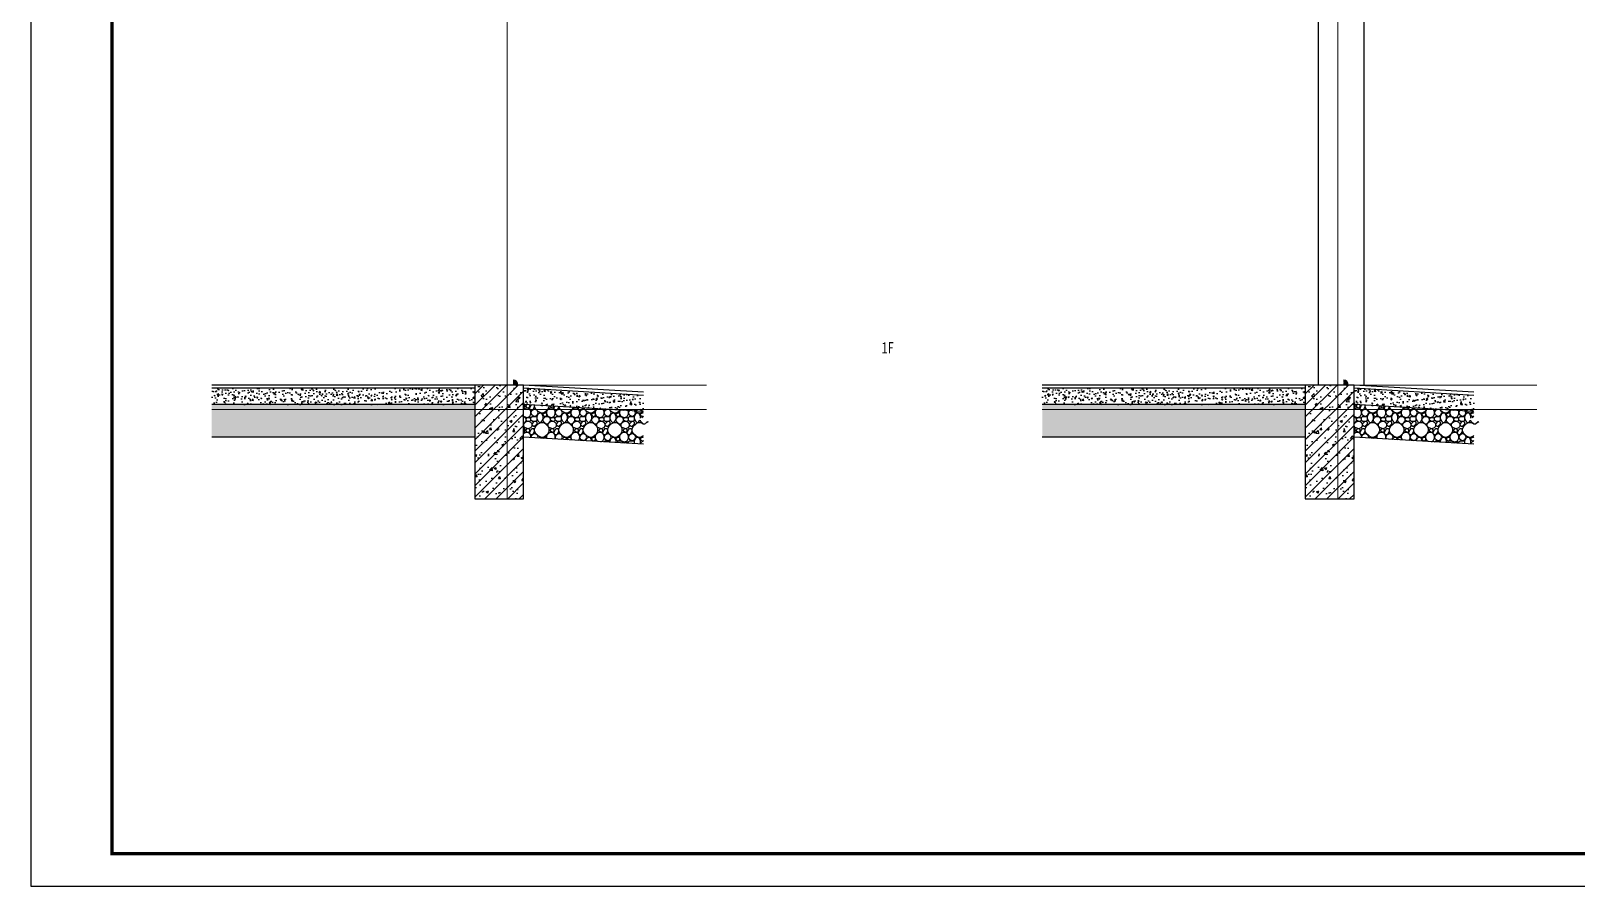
# Model space of a CAD drawing. Extents: x 169490 to 7584583, y -2399407 to 1374371.
# Drawn here: x 2731635 to 2741154, y 729534 to 734799 of the extents above; entities that cross this region are included whole.
import ezdxf

# ---------------------------------------------------------------- set-up
doc = ezdxf.new("R2010")
doc.units = 0
doc.header["$LTSCALE"] = 100
doc.linetypes.add('ACAD_ISO10W100', pattern=[18.5, 12, -3, 0.5, -3])
doc.linetypes.add('DOTE', pattern=[2.42, 2, -0.2, 0.02, -0.2])
for name, color, linetype in [('A-HATC(填充)', 8, 'CONTINUOUS'), ('A-HATH(填充)', 8, 'CONTINUOUS'), ('A-TEXT(房间)', 243, 'CONTINUOUS'), ('A-WA-M(面层)', 43, 'CONTINUOUS'), ('PUB_HATCH', 8, 'CONTINUOUS'), ('WALL', 7, 'CONTINUOUS'), ('图框', 140, 'CONTINUOUS'), ('辅助线', 251, 'CONTINUOUS')]:
    doc.layers.add(name, color=color, linetype=linetype)
doc.layers.add('DOTE', color=147, linetype='DOTE', lineweight=15)
doc.styles.add('黑体', font='simhei.ttf', dxfattribs={"width": 0.7})

msp = doc.modelspace()

# ---------------------------------------------------------------- hatches: boundary and pattern name
at = {"layer": 'A-HATC(填充)'}
h = msp.add_hatch(dxfattribs=at)
h.set_pattern_fill('AR-SAND', color=256)
h.set_pattern_definition([(37.5, (3141420.6957, 938685.4294), (-0.080001565, 2.447066187), [0, -1.9304, 0, -2.159, 0, -2.06375]), (7.5, (3141420.6957, 938685.4294), (2.247616416, 3.584125503), [0, -1.0414, 0, -1.7399, 0, -0.66675]), (327.5, (3141419.1336, 938685.4294), (3.954961851, 0.007185923), [0, -0.635, 0, -2.286, 0, -2.9845]), (317.5, (3141419.1336, 938685.4294), (3.817782262, 1.114646616), [0, -0.3175, 0, -1.4986, 0, -1.7145])])
h.paths.add_polyline_path([(2734604.8, 732623.4), (2734604.8, 732618.4), (2734634.8, 732618.4, 0.414214), (2734604.8, 732648.4)])
h = msp.add_hatch(dxfattribs=at)
h.set_pattern_fill('AR-SAND', color=256)
h.set_pattern_definition([(37.5, (3146536.4517, 938685.4294), (-0.080001565, 2.447066187), [0, -1.9304, 0, -2.159, 0, -2.06375]), (7.5, (3146536.4517, 938685.4294), (2.247616416, 3.584125503), [0, -1.0414, 0, -1.7399, 0, -0.66675]), (327.5, (3146534.8896, 938685.4294), (3.954961851, 0.007185923), [0, -0.635, 0, -2.286, 0, -2.9845]), (317.5, (3146534.8896, 938685.4294), (3.817782262, 1.114646616), [0, -0.3175, 0, -1.4986, 0, -1.7145])])
h.paths.add_polyline_path([(2739720.6, 732623.4), (2739720.6, 732618.4), (2739750.6, 732618.4, 0.414214), (2739720.6, 732648.4)])
at = {"layer": 'A-HATH(填充)'}
h = msp.add_hatch(dxfattribs=at)
h.set_pattern_fill('钢筋混凝土', color=256, scale=20, style=0)
h.set_pattern_definition([(45, (1421842.34, 115122.983), (-35.355339, 35.355339), []), (50, (1421842.34, 115122.98), (143.4520365, -12.550427), [15, -165]), (355, (1421842.34, 115122.98), (-27.750267, 150.438427), [12, -132]), (100.4514, (1421854.29, 115121.94), (115.701876, 137.887908), [12.748038, -140.228422]), (46.1842, (1421842.34, 115162.98), (213.44821, -33.103803), [22.5, -247.5]), (96.6356, (1421860.13, 115160.22), (186.93254, 194.823574), [19.122058, -210.3426]), (351.1842, (1421842.34, 115162.98), (186.93239, 194.82372), [18, -198]), (21, (1421862.34, 115152.98), (119.38141, -80.523778), [15, -165]), (326, (1421862.34, 115152.98), (48.663066, 145.030009), [12, -132]), (71.4514, (1421872.29, 115146.27), (168.044526, 64.5061), [12.748038, -140.228422]), (37.5, (1421842.34, 115122.983), (2.431971, 66.5787708), [0, -130.4, 0, -134, 0, -132.5]), (7.5, (1421842.34, 115122.98), (52.6139075, 78.8823424), [0, -76.4, 0, -127.4, 0, -50.5]), (327.5, (1421797.74, 115122.983), (106.7644872, -4.5109743), [0, -50, 0, -156, 0, -207]), (317.5, (1421777.74, 115122.98), (116.637234, 20.0209965), [0, -65, 0, -103.6, 0, -147])])
h.paths.add_polyline_path([(2734669.8, 732618.4), (2734369.8, 732618.4), (2734369.8, 731918.4), (2734669.8, 731918.4)])
h = msp.add_hatch(dxfattribs=at)
h.set_pattern_fill('钢筋混凝土', color=256, scale=20, style=0)
h.set_pattern_definition([(45, (1426958.094, 115122.983), (-35.355339, 35.355339), []), (50, (1426958.09, 115122.98), (143.4520365, -12.550427), [15, -165]), (355, (1426958.1, 115122.98), (-27.750267, 150.438427), [12, -132]), (100.4514, (1426970.05, 115121.94), (115.701876, 137.887908), [12.748038, -140.228422]), (46.1842, (1426958.1, 115162.98), (213.44821, -33.103803), [22.5, -247.5]), (96.6356, (1426975.88, 115160.22), (186.93254, 194.823574), [19.122058, -210.3426]), (351.1842, (1426958.1, 115162.98), (186.93239, 194.82372), [18, -198]), (21, (1426978.09, 115152.98), (119.38141, -80.523778), [15, -165]), (326, (1426978.1, 115152.98), (48.663066, 145.030009), [12, -132]), (71.4514, (1426988.04, 115146.27), (168.044526, 64.5061), [12.748038, -140.228422]), (37.5, (1426958.094, 115122.983), (2.431971, 66.5787708), [0, -130.4, 0, -134, 0, -132.5]), (7.5, (1426958.094, 115122.98), (52.6139075, 78.8823424), [0, -76.4, 0, -127.4, 0, -50.5]), (327.5, (1426913.494, 115122.983), (106.7644872, -4.5109743), [0, -50, 0, -156, 0, -207]), (317.5, (1426893.49, 115122.98), (116.637234, 20.0209965), [0, -65, 0, -103.6, 0, -147])])
h.paths.add_polyline_path([(2739785.6, 732618.4), (2739485.6, 732618.4), (2739485.6, 731918.4), (2739785.6, 731918.4)])
at = {"layer": 'PUB_HATCH', "linetype": 'Continuous'}
h = msp.add_hatch(dxfattribs=at)
h.set_pattern_fill('混凝土', color=256, scale=10, style=0)
h.set_pattern_definition([(50, (2253293.95, 368000.43), (71.726018, -6.2752135), [7.5, -82.5]), (355, (2253293.95, 368000.43), (-13.875133, 75.219213), [6, -66]), (100.4514, (2253299.93, 367999.91), (57.850938, 68.943954), [6.374019, -70.114211]), (46.1842, (2253293.95, 368020.43), (106.724105, -16.551901), [11.25, -123.75]), (96.6356, (2253302.84, 368019.05), (93.46627, 97.411787), [9.561029, -105.1713]), (351.1842, (2253293.95, 368020.43), (93.466195, 97.41186), [9, -99]), (21, (2253303.95, 368015.43), (59.690705, -40.261889), [7.5, -82.5]), (326, (2253303.95, 368015.43), (24.331533, 72.5150045), [6, -66]), (71.4514, (2253308.924, 368012.075), (84.022263, 32.25305), [6.374019, -70.114211]), (37.5, (2253293.95, 368000.43), (1.2159855, 33.2893854), [0, -65.2, 0, -67, 0, -66.25]), (7.5, (2253293.95, 368000.43), (26.3069537, 39.4411712), [0, -38.2, 0, -63.7, 0, -25.25]), (327.5, (2253271.65, 368000.43), (53.3822436, -2.2554872), [0, -25, 0, -78, 0, -103.5]), (317.5, (2253261.65, 368000.43), (58.318617, 10.0104982), [0, -32.5, 0, -51.8, 0, -73.5])])
h.paths.add_polyline_path([(2732748.9, 732598.4), (2732748.9, 732498.4), (2734369.8, 732498.4), (2734369.8, 732598.4)])
h = msp.add_hatch(dxfattribs=at)
h.set_pattern_fill('混凝土', color=256, scale=10, style=0)
h.set_pattern_definition([(50, (2201337.866, 368000.43), (71.726018, -6.2752135), [7.5, -82.5]), (355, (2201337.866, 368000.43), (-13.875133, 75.219213), [6, -66]), (100.4514, (2201343.84, 367999.91), (57.850938, 68.943954), [6.374019, -70.114211]), (46.1842, (2201337.87, 368020.43), (106.724105, -16.551901), [11.25, -123.75]), (96.6356, (2201346.76, 368019.05), (93.46627, 97.411787), [9.561029, -105.1713]), (351.1842, (2201337.87, 368020.43), (93.466195, 97.41186), [9, -99]), (21, (2201347.866, 368015.43), (59.690705, -40.261889), [7.5, -82.5]), (326, (2201347.866, 368015.43), (24.331533, 72.5150045), [6, -66]), (71.4514, (2201352.84, 368012.075), (84.022263, 32.25305), [6.374019, -70.114211]), (37.5, (2201337.866, 368000.43), (1.2159855, 33.2893854), [0, -65.2, 0, -67, 0, -66.25]), (7.5, (2201337.866, 368000.43), (26.3069537, 39.4411712), [0, -38.2, 0, -63.7, 0, -25.25]), (327.5, (2201315.566, 368000.43), (53.3822436, -2.2554872), [0, -25, 0, -78, 0, -103.5]), (317.5, (2201305.566, 368000.43), (58.318617, 10.0104982), [0, -32.5, 0, -51.8, 0, -73.5])])
h.paths.add_polyline_path([(2734669.8, 732498.2), (2734669.8, 732598.4), (2735408, 732555), (2735408, 732454.8)])
h = msp.add_hatch(dxfattribs=at)
h.set_pattern_fill('混凝土', color=256, scale=10, style=0)
h.set_pattern_definition([(50, (2258409.706, 368000.43), (71.726018, -6.2752135), [7.5, -82.5]), (355, (2258409.706, 368000.43), (-13.875133, 75.219213), [6, -66]), (100.4514, (2258415.68, 367999.91), (57.850938, 68.943954), [6.374019, -70.114211]), (46.1842, (2258409.706, 368020.43), (106.724105, -16.551901), [11.25, -123.75]), (96.6356, (2258418.6, 368019.05), (93.46627, 97.411787), [9.561029, -105.1713]), (351.1842, (2258409.7, 368020.43), (93.466195, 97.41186), [9, -99]), (21, (2258419.706, 368015.43), (59.690705, -40.261889), [7.5, -82.5]), (326, (2258419.706, 368015.43), (24.331533, 72.5150045), [6, -66]), (71.4514, (2258424.68, 368012.075), (84.022263, 32.25305), [6.374019, -70.114211]), (37.5, (2258409.706, 368000.43), (1.2159855, 33.2893854), [0, -65.2, 0, -67, 0, -66.25]), (7.5, (2258409.706, 368000.43), (26.3069537, 39.4411712), [0, -38.2, 0, -63.7, 0, -25.25]), (327.5, (2258387.406, 368000.43), (53.3822436, -2.2554872), [0, -25, 0, -78, 0, -103.5]), (317.5, (2258377.406, 368000.43), (58.318617, 10.0104982), [0, -32.5, 0, -51.8, 0, -73.5])])
h.paths.add_polyline_path([(2737864.7, 732598.4), (2737864.7, 732498.4), (2739485.6, 732498.4), (2739485.6, 732598.4)])
h = msp.add_hatch(dxfattribs=at)
h.set_pattern_fill('混凝土', color=256, scale=10, style=0)
h.set_pattern_definition([(50, (2206453.62, 368000.43), (71.726018, -6.2752135), [7.5, -82.5]), (355, (2206453.62, 368000.43), (-13.875133, 75.219213), [6, -66]), (100.4514, (2206459.6, 367999.91), (57.850938, 68.943954), [6.374019, -70.114211]), (46.1842, (2206453.62, 368020.43), (106.724105, -16.551901), [11.25, -123.75]), (96.6356, (2206462.52, 368019.05), (93.46627, 97.411787), [9.561029, -105.1713]), (351.1842, (2206453.62, 368020.43), (93.466195, 97.41186), [9, -99]), (21, (2206463.62, 368015.43), (59.690705, -40.261889), [7.5, -82.5]), (326, (2206463.62, 368015.43), (24.331533, 72.5150045), [6, -66]), (71.4514, (2206468.596, 368012.075), (84.022263, 32.25305), [6.374019, -70.114211]), (37.5, (2206453.622, 368000.43), (1.2159855, 33.2893854), [0, -65.2, 0, -67, 0, -66.25]), (7.5, (2206453.622, 368000.43), (26.3069537, 39.4411712), [0, -38.2, 0, -63.7, 0, -25.25]), (327.5, (2206431.322, 368000.43), (53.3822436, -2.2554872), [0, -25, 0, -78, 0, -103.5]), (317.5, (2206421.32, 368000.43), (58.318617, 10.0104982), [0, -32.5, 0, -51.8, 0, -73.5])])
h.paths.add_polyline_path([(2739785.6, 732498.2), (2739785.6, 732598.4), (2740523.7, 732555), (2740523.7, 732454.8)])
h = msp.add_hatch(dxfattribs=at)
h.set_pattern_fill('卵石砌体', color=256, scale=20, style=0)
h.set_pattern_definition([(0, (2253398.95, 368000.43), (0, 150), [7.5, -22.5, 7.5, -112.5]), (0, (2253436.45, 368015.43), (0, 150), [7.5, -142.5]), (0, (2253361.45, 368030.43), (0, 150), [15, -135]), (0, (2253323.95, 368037.93), (0, 150), [22.5, -127.5]), (0, (2253398.95, 368045.43), (0, 150), [15, -15, 22.5, -97.5]), (0, (2253391.45, 368067.93), (0, 150), [22.5, -127.5]), (0, (2253353.95, 368075.43), (0, 150), [22.5, -52.5, 22.5, -52.5]), (0, (2253323.95, 368097.93), (0, 150), [22.5, -7.5, 7.5, -112.5]), (0, (2253421.45, 368112.93), (0, 150), [7.5, -142.5]), (0, (2253391.45, 368127.93), (0, 150), [15, -135]), (90, (2253293.95, 368135.43), (-150, 9e-15), [15, -135]), (90, (2253308.95, 368030.43), (-150, 9e-15), [7.5, -15, 22.5, -105]), (90, (2253346.45, 368045.43), (-150, 9e-15), [30, -7.5, 7.5, -105]), (90, (2253368.95, 368082.93), (-150, 9e-15), [22.5, -127.5]), (90, (2253376.45, 368015.43), (-150, 9e-15), [15, -135]), (90, (2253383.95, 368135.43), (-150, 9e-15), [15, -135]), (90, (2253391.45, 368045.43), (-150, 9e-15), [15, -75, 7.5, -52.5]), (90, (2253413.95, 368120.43), (-150, 9e-15), [7.5, -7.5, 7.5, -127.5]), (90, (2253421.45, 368052.93), (-150, 9e-15), [15, -22.5, 15, -97.5]), (90, (2253428.95, 368015.43), (-150, 9e-15), [15, -135]), (45, (2253301.45, 368015.43), (9e-15, 150), [21.21315, -42.426404, 31.8198, -116.672678]), (45, (2253293.95, 368015.43), (9e-15, 150), [21.213203, -190.91883]), (45, (2253376.45, 368030.43), (9e-15, 150), [21.213203, -190.91883]), (45, (2253361.45, 368105.43), (9e-15, 150), [21.213203, -190.91883]), (45, (2253428.95, 368030.43), (9e-15, 150), [21.213203, -190.91883]), (45, (2253301.45, 368045.43), (9e-15, 150), [10.6066, -201.52542]), (45, (2253316.45, 368090.43), (9e-15, 150), [10.6066, -201.52542]), (45, (2253331.45, 368037.93), (9e-15, 150), [10.6066, -201.52542]), (45, (2253346.45, 368090.43), (9e-15, 150), [10.6066, -201.52542]), (45, (2253391.45, 368060.43), (9e-15, 150), [10.6066, -201.52542]), (45, (2253391.45, 368142.93), (9e-15, 150), [10.6066, -201.52542]), (45, (2253406.45, 368127.93), (9e-15, 150), [10.6066, -201.52542]), (45, (2253413.95, 368045.43), (9e-15, 150), [10.6066, -201.52542]), (45, (2253421.45, 368007.93), (9e-15, 150), [10.6066, -201.52542]), (45, (2253421.45, 368067.93), (9e-15, 150), [10.6066, -201.52542]), (45, (2253421.45, 368142.93), (9e-15, 150), [10.6066, -201.52542]), (45, (2253428.95, 368112.93), (9e-15, 150), [10.6066, -201.52542]), (135, (2253398.95, 368127.93), (-150, 9e-15), [10.6066, -201.52542]), (135, (2253413.95, 368142.93), (-150, 9e-15), [10.6066, -201.52542]), (135, (2253421.45, 368112.93), (-150, 9e-15), [10.6066, -201.52542]), (135, (2253443.95, 368142.93), (-150, 9e-15), [10.6066, -201.52542]), (135, (2253368.95, 368090.43), (-150, 9e-15), [10.6066, -201.52542]), (135, (2253353.95, 368075.43), (-150, 9e-15), [10.6066, -201.52542]), (135, (2253308.95, 368037.93), (-150, 9e-15), [10.6066, -201.52542]), (135, (2253323.95, 368037.93), (-150, 9e-15), [10.6066, -201.52542]), (135, (2253338.95, 368090.43), (-150, 9e-15), [10.6066, -201.52542]), (135, (2253308.95, 368067.93), (-150, 9e-15), [10.6066, -201.52542]), (135, (2253398.95, 368045.43), (-150, 9e-15), [10.6066, -201.52542]), (135, (2253421.45, 368060.43), (-150, 9e-15), [10.6066, -201.52542]), (135, (2253428.95, 368030.43), (-150, 9e-15), [10.6066, -201.52542]), (135, (2253428.95, 368045.43), (-150, 9e-15), [10.6066, -201.52542]), (135, (2253436.45, 368015.43), (-150, 9e-15), [10.6066, -201.52542]), (135, (2253316.45, 368105.43), (-150, 9e-15), [21.213203, -190.91883]), (135, (2253391.45, 368060.43), (-150, 9e-15), [21.213203, -190.91883]), (135, (2253383.95, 368007.93), (-150, 9e-15), [53.03301, -159.099024]), (26.565051, (2253293.95, 368075.43), (149.999999, 1e-06), [16.77, -318.64018]), (26.565051, (2253316.45, 368030.43), (149.999999, 1e-06), [16.77, -318.64018]), (26.565051, (2253346.45, 368097.93), (149.999999, 1e-06), [16.77, -318.64018]), (26.565051, (2253406.45, 368000.43), (149.999999, 1e-06), [16.77, -318.64018]), (26.565051, (2253383.95, 368037.93), (149.999999, 1e-06), [16.77, -318.64018]), (26.565051, (2253398.95, 368067.93), (149.999999, 1e-06), [16.77, -318.64018]), (26.565051, (2253376.45, 368120.43), (149.999999, 1e-06), [16.77, -318.64018]), (26.565051, (2253428.95, 368112.93), (149.999999, 1e-06), [16.77, -318.64018]), (63.434949, (2253308.95, 368075.43), (1e-07, 150), [16.77, -318.64018]), (63.434949, (2253308.95, 368082.93), (1e-07, 150), [16.77, -318.64018]), (63.434949, (2253368.95, 368105.43), (1e-07, 150), [33.54, -301.87018]), (63.434949, (2253421.45, 368097.93), (1e-07, 150), [16.77, -318.64018]), (63.434949, (2253413.95, 368075.43), (1e-07, 150), [16.77, -318.64018]), (63.434949, (2253338.95, 368045.43), (1e-07, 150), [16.77, -318.64018]), (63.434949, (2253413.95, 368127.93), (1e-07, 150), [16.77, -318.64018]), (63.434949, (2253436.45, 368120.43), (1e-07, 150), [16.77, -318.64018]), (116.565051, (2253301.45, 368120.43), (-1e-06, 149.999999), [16.77, -318.64018]), (116.565051, (2253383.95, 368000.43), (-1e-06, 149.999999), [16.77, -318.64018]), (116.565051, (2253316.45, 368097.93), (-1e-06, 149.999999), [16.77, -318.64018]), (116.565051, (2253428.95, 368082.93), (-1e-06, 149.999999), [16.77, -318.64018]), (116.565051, (2253376.45, 368075.43), (-1e-06, 149.999999), [16.77, -318.64018]), (116.565051, (2253421.45, 368105.43), (-1e-06, 149.999999), [16.77, -318.64018]), (116.565051, (2253346.45, 368075.43), (-1e-06, 149.999999), [16.77, -318.64018]), (116.565051, (2253316.45, 368045.43), (-1e-06, 149.999999), [16.77, -318.64018]), (153.434949, (2253308.95, 368112.93), (-150, 1e-07), [16.77, -318.64018]), (153.434949, (2253361.45, 368030.43), (-150, 1e-07), [16.77, -318.64018]), (153.434949, (2253331.45, 368097.93), (-150, 1e-07), [16.77, -318.64018]), (153.434949, (2253421.45, 368037.93), (-150, 1e-07), [16.77, -318.64018]), (153.434949, (2253398.95, 368000.43), (-150, 1e-07), [16.77, -318.64018]), (153.434949, (2253413.95, 368120.43), (-150, 1e-07), [16.77, -318.64018]), (153.434949, (2253391.45, 368067.93), (-150, 1e-07), [16.77, -318.64018]), (153.434949, (2253308.95, 368112.93), (-150, 1e-07), [16.77, -318.64018]), (153.434949, (2253443.95, 368075.43), (-150, 1e-07), [16.77, -318.64018]), (243.434949, (2253301.45, 368015.43), (-1e-07, -150), [16.77, -318.64018])])
h.paths.add_polyline_path([(2732748.9, 732498.4), (2732748.9, 732298.4), (2734369.8, 732298.4), (2734369.8, 732498.4)])
h = msp.add_hatch(dxfattribs=at)
h.set_pattern_fill('卵石砌体', color=256, scale=20, style=0)
h.set_pattern_definition([(0, (2201442.87, 368000.43), (0, 150), [7.5, -22.5, 7.5, -112.5]), (0, (2201480.37, 368015.43), (0, 150), [7.5, -142.5]), (0, (2201405.37, 368030.43), (0, 150), [15, -135]), (0, (2201367.87, 368037.93), (0, 150), [22.5, -127.5]), (0, (2201442.87, 368045.43), (0, 150), [15, -15, 22.5, -97.5]), (0, (2201435.37, 368067.93), (0, 150), [22.5, -127.5]), (0, (2201397.87, 368075.43), (0, 150), [22.5, -52.5, 22.5, -52.5]), (0, (2201367.87, 368097.93), (0, 150), [22.5, -7.5, 7.5, -112.5]), (0, (2201465.37, 368112.93), (0, 150), [7.5, -142.5]), (0, (2201435.37, 368127.93), (0, 150), [15, -135]), (90, (2201337.87, 368135.43), (-150, 9e-15), [15, -135]), (90, (2201352.87, 368030.43), (-150, 9e-15), [7.5, -15, 22.5, -105]), (90, (2201390.37, 368045.43), (-150, 9e-15), [30, -7.5, 7.5, -105]), (90, (2201412.87, 368082.93), (-150, 9e-15), [22.5, -127.5]), (90, (2201420.37, 368015.43), (-150, 9e-15), [15, -135]), (90, (2201427.87, 368135.43), (-150, 9e-15), [15, -135]), (90, (2201435.37, 368045.43), (-150, 9e-15), [15, -75, 7.5, -52.5]), (90, (2201457.87, 368120.43), (-150, 9e-15), [7.5, -7.5, 7.5, -127.5]), (90, (2201465.37, 368052.93), (-150, 9e-15), [15, -22.5, 15, -97.5]), (90, (2201472.87, 368015.43), (-150, 9e-15), [15, -135]), (45, (2201345.37, 368015.43), (9e-15, 150), [21.21315, -42.426404, 31.8198, -116.672678]), (45, (2201337.87, 368015.43), (9e-15, 150), [21.213203, -190.91883]), (45, (2201420.37, 368030.43), (9e-15, 150), [21.213203, -190.91883]), (45, (2201405.37, 368105.43), (9e-15, 150), [21.213203, -190.91883]), (45, (2201472.87, 368030.43), (9e-15, 150), [21.213203, -190.91883]), (45, (2201345.37, 368045.43), (9e-15, 150), [10.6066, -201.52542]), (45, (2201360.37, 368090.43), (9e-15, 150), [10.6066, -201.52542]), (45, (2201375.37, 368037.93), (9e-15, 150), [10.6066, -201.52542]), (45, (2201390.37, 368090.43), (9e-15, 150), [10.6066, -201.52542]), (45, (2201435.37, 368060.43), (9e-15, 150), [10.6066, -201.52542]), (45, (2201435.37, 368142.93), (9e-15, 150), [10.6066, -201.52542]), (45, (2201450.37, 368127.93), (9e-15, 150), [10.6066, -201.52542]), (45, (2201457.87, 368045.43), (9e-15, 150), [10.6066, -201.52542]), (45, (2201465.37, 368007.93), (9e-15, 150), [10.6066, -201.52542]), (45, (2201465.37, 368067.93), (9e-15, 150), [10.6066, -201.52542]), (45, (2201465.37, 368142.93), (9e-15, 150), [10.6066, -201.52542]), (45, (2201472.87, 368112.93), (9e-15, 150), [10.6066, -201.52542]), (135, (2201442.87, 368127.93), (-150, 9e-15), [10.6066, -201.52542]), (135, (2201457.87, 368142.93), (-150, 9e-15), [10.6066, -201.52542]), (135, (2201465.37, 368112.93), (-150, 9e-15), [10.6066, -201.52542]), (135, (2201487.87, 368142.93), (-150, 9e-15), [10.6066, -201.52542]), (135, (2201412.87, 368090.43), (-150, 9e-15), [10.6066, -201.52542]), (135, (2201397.87, 368075.43), (-150, 9e-15), [10.6066, -201.52542]), (135, (2201352.87, 368037.93), (-150, 9e-15), [10.6066, -201.52542]), (135, (2201367.87, 368037.93), (-150, 9e-15), [10.6066, -201.52542]), (135, (2201382.87, 368090.43), (-150, 9e-15), [10.6066, -201.52542]), (135, (2201352.87, 368067.93), (-150, 9e-15), [10.6066, -201.52542]), (135, (2201442.87, 368045.43), (-150, 9e-15), [10.6066, -201.52542]), (135, (2201465.37, 368060.43), (-150, 9e-15), [10.6066, -201.52542]), (135, (2201472.87, 368030.43), (-150, 9e-15), [10.6066, -201.52542]), (135, (2201472.87, 368045.43), (-150, 9e-15), [10.6066, -201.52542]), (135, (2201480.37, 368015.43), (-150, 9e-15), [10.6066, -201.52542]), (135, (2201360.37, 368105.43), (-150, 9e-15), [21.213203, -190.91883]), (135, (2201435.37, 368060.43), (-150, 9e-15), [21.213203, -190.91883]), (135, (2201427.87, 368007.93), (-150, 9e-15), [53.03301, -159.099024]), (26.565051, (2201337.866, 368075.43), (149.9999994, 1e-06), [16.77, -318.64018]), (26.565051, (2201360.366, 368030.43), (149.9999994, 1e-06), [16.77, -318.64018]), (26.565051, (2201390.366, 368097.93), (149.9999994, 1e-06), [16.77, -318.64018]), (26.565051, (2201450.366, 368000.43), (149.9999994, 1e-06), [16.77, -318.64018]), (26.565051, (2201427.866, 368037.93), (149.9999994, 1e-06), [16.77, -318.64018]), (26.565051, (2201442.866, 368067.93), (149.9999994, 1e-06), [16.77, -318.64018]), (26.565051, (2201420.366, 368120.43), (149.9999994, 1e-06), [16.77, -318.64018]), (26.565051, (2201472.866, 368112.93), (149.9999994, 1e-06), [16.77, -318.64018]), (63.434949, (2201352.866, 368075.43), (1e-07, 150), [16.77, -318.64018]), (63.434949, (2201352.866, 368082.93), (1e-07, 150), [16.77, -318.64018]), (63.434949, (2201412.866, 368105.43), (1e-07, 150), [33.54, -301.87018]), (63.434949, (2201465.366, 368097.93), (1e-07, 150), [16.77, -318.64018]), (63.434949, (2201457.866, 368075.43), (1e-07, 150), [16.77, -318.64018]), (63.434949, (2201382.866, 368045.43), (1e-07, 150), [16.77, -318.64018]), (63.434949, (2201457.866, 368127.93), (1e-07, 150), [16.77, -318.64018]), (63.434949, (2201480.366, 368120.43), (1e-07, 150), [16.77, -318.64018]), (116.565051, (2201345.366, 368120.43), (-1e-06, 149.9999994), [16.77, -318.64018]), (116.565051, (2201427.866, 368000.43), (-1e-06, 149.9999994), [16.77, -318.64018]), (116.565051, (2201360.366, 368097.93), (-1e-06, 149.9999994), [16.77, -318.64018]), (116.565051, (2201472.866, 368082.93), (-1e-06, 149.9999994), [16.77, -318.64018]), (116.565051, (2201420.366, 368075.43), (-1e-06, 149.9999994), [16.77, -318.64018]), (116.565051, (2201465.366, 368105.43), (-1e-06, 149.9999994), [16.77, -318.64018]), (116.565051, (2201390.366, 368075.43), (-1e-06, 149.9999994), [16.77, -318.64018]), (116.565051, (2201360.366, 368045.43), (-1e-06, 149.9999994), [16.77, -318.64018]), (153.434949, (2201352.866, 368112.93), (-150, 1e-07), [16.77, -318.64018]), (153.434949, (2201405.366, 368030.43), (-150, 1e-07), [16.77, -318.64018]), (153.434949, (2201375.366, 368097.93), (-150, 1e-07), [16.77, -318.64018]), (153.434949, (2201465.366, 368037.93), (-150, 1e-07), [16.77, -318.64018]), (153.434949, (2201442.866, 368000.43), (-150, 1e-07), [16.77, -318.64018]), (153.434949, (2201457.866, 368120.43), (-150, 1e-07), [16.77, -318.64018]), (153.434949, (2201435.366, 368067.93), (-150, 1e-07), [16.77, -318.64018]), (153.434949, (2201352.866, 368112.93), (-150, 1e-07), [16.77, -318.64018]), (153.434949, (2201487.866, 368075.43), (-150, 1e-07), [16.77, -318.64018]), (243.434949, (2201345.366, 368015.43), (-1e-07, -150), [16.77, -318.64018])])
h.paths.add_polyline_path([(2734669.8, 732297.9), (2734669.8, 732498.2), (2735408, 732454.8), (2735408, 732421.4), (2735366, 732406.1), (2735450, 732391.3), (2735408, 732376.4), (2735408, 732254.5)])
h = msp.add_hatch(dxfattribs=at)
h.set_pattern_fill('卵石砌体', color=256, scale=20, style=0)
h.set_pattern_definition([(0, (2258514.7, 368000.43), (0, 150), [7.5, -22.5, 7.5, -112.5]), (0, (2258552.2, 368015.43), (0, 150), [7.5, -142.5]), (0, (2258477.2, 368030.43), (0, 150), [15, -135]), (0, (2258439.7, 368037.93), (0, 150), [22.5, -127.5]), (0, (2258514.7, 368045.43), (0, 150), [15, -15, 22.5, -97.5]), (0, (2258507.2, 368067.93), (0, 150), [22.5, -127.5]), (0, (2258469.7, 368075.43), (0, 150), [22.5, -52.5, 22.5, -52.5]), (0, (2258439.7, 368097.93), (0, 150), [22.5, -7.5, 7.5, -112.5]), (0, (2258537.2, 368112.93), (0, 150), [7.5, -142.5]), (0, (2258507.2, 368127.93), (0, 150), [15, -135]), (90, (2258409.7, 368135.43), (-150, 9e-15), [15, -135]), (90, (2258424.7, 368030.43), (-150, 9e-15), [7.5, -15, 22.5, -105]), (90, (2258462.2, 368045.43), (-150, 9e-15), [30, -7.5, 7.5, -105]), (90, (2258484.7, 368082.93), (-150, 9e-15), [22.5, -127.5]), (90, (2258492.2, 368015.43), (-150, 9e-15), [15, -135]), (90, (2258499.7, 368135.43), (-150, 9e-15), [15, -135]), (90, (2258507.2, 368045.43), (-150, 9e-15), [15, -75, 7.5, -52.5]), (90, (2258529.7, 368120.43), (-150, 9e-15), [7.5, -7.5, 7.5, -127.5]), (90, (2258537.2, 368052.93), (-150, 9e-15), [15, -22.5, 15, -97.5]), (90, (2258544.7, 368015.43), (-150, 9e-15), [15, -135]), (45, (2258417.21, 368015.43), (9e-15, 150), [21.21315, -42.426404, 31.8198, -116.672678]), (45, (2258409.71, 368015.43), (9e-15, 150), [21.213203, -190.91883]), (45, (2258492.21, 368030.43), (9e-15, 150), [21.213203, -190.91883]), (45, (2258477.21, 368105.43), (9e-15, 150), [21.213203, -190.91883]), (45, (2258544.71, 368030.43), (9e-15, 150), [21.213203, -190.91883]), (45, (2258417.21, 368045.43), (9e-15, 150), [10.6066, -201.52542]), (45, (2258432.21, 368090.43), (9e-15, 150), [10.6066, -201.52542]), (45, (2258447.21, 368037.93), (9e-15, 150), [10.6066, -201.52542]), (45, (2258462.21, 368090.43), (9e-15, 150), [10.6066, -201.52542]), (45, (2258507.21, 368060.43), (9e-15, 150), [10.6066, -201.52542]), (45, (2258507.21, 368142.93), (9e-15, 150), [10.6066, -201.52542]), (45, (2258522.21, 368127.93), (9e-15, 150), [10.6066, -201.52542]), (45, (2258529.71, 368045.43), (9e-15, 150), [10.6066, -201.52542]), (45, (2258537.21, 368007.93), (9e-15, 150), [10.6066, -201.52542]), (45, (2258537.21, 368067.93), (9e-15, 150), [10.6066, -201.52542]), (45, (2258537.21, 368142.93), (9e-15, 150), [10.6066, -201.52542]), (45, (2258544.71, 368112.93), (9e-15, 150), [10.6066, -201.52542]), (135, (2258514.71, 368127.93), (-150, 9e-15), [10.6066, -201.52542]), (135, (2258529.71, 368142.93), (-150, 9e-15), [10.6066, -201.52542]), (135, (2258537.21, 368112.93), (-150, 9e-15), [10.6066, -201.52542]), (135, (2258559.71, 368142.93), (-150, 9e-15), [10.6066, -201.52542]), (135, (2258484.71, 368090.43), (-150, 9e-15), [10.6066, -201.52542]), (135, (2258469.71, 368075.43), (-150, 9e-15), [10.6066, -201.52542]), (135, (2258424.71, 368037.93), (-150, 9e-15), [10.6066, -201.52542]), (135, (2258439.71, 368037.93), (-150, 9e-15), [10.6066, -201.52542]), (135, (2258454.71, 368090.43), (-150, 9e-15), [10.6066, -201.52542]), (135, (2258424.71, 368067.93), (-150, 9e-15), [10.6066, -201.52542]), (135, (2258514.71, 368045.43), (-150, 9e-15), [10.6066, -201.52542]), (135, (2258537.21, 368060.43), (-150, 9e-15), [10.6066, -201.52542]), (135, (2258544.71, 368030.43), (-150, 9e-15), [10.6066, -201.52542]), (135, (2258544.71, 368045.43), (-150, 9e-15), [10.6066, -201.52542]), (135, (2258552.21, 368015.43), (-150, 9e-15), [10.6066, -201.52542]), (135, (2258432.21, 368105.43), (-150, 9e-15), [21.213203, -190.91883]), (135, (2258507.21, 368060.43), (-150, 9e-15), [21.213203, -190.91883]), (135, (2258499.71, 368007.93), (-150, 9e-15), [53.03301, -159.099024]), (26.565051, (2258409.706, 368075.43), (149.999999, 1e-06), [16.77, -318.64018]), (26.565051, (2258432.206, 368030.43), (149.999999, 1e-06), [16.77, -318.64018]), (26.565051, (2258462.206, 368097.93), (149.999999, 1e-06), [16.77, -318.64018]), (26.565051, (2258522.206, 368000.43), (149.999999, 1e-06), [16.77, -318.64018]), (26.565051, (2258499.706, 368037.93), (149.999999, 1e-06), [16.77, -318.64018]), (26.565051, (2258514.706, 368067.93), (149.999999, 1e-06), [16.77, -318.64018]), (26.565051, (2258492.206, 368120.43), (149.999999, 1e-06), [16.77, -318.64018]), (26.565051, (2258544.706, 368112.93), (149.999999, 1e-06), [16.77, -318.64018]), (63.434949, (2258424.706, 368075.43), (1e-07, 150), [16.77, -318.64018]), (63.434949, (2258424.706, 368082.93), (1e-07, 150), [16.77, -318.64018]), (63.434949, (2258484.706, 368105.43), (1e-07, 150), [33.54, -301.87018]), (63.434949, (2258537.206, 368097.93), (1e-07, 150), [16.77, -318.64018]), (63.434949, (2258529.706, 368075.43), (1e-07, 150), [16.77, -318.64018]), (63.434949, (2258454.706, 368045.43), (1e-07, 150), [16.77, -318.64018]), (63.434949, (2258529.706, 368127.93), (1e-07, 150), [16.77, -318.64018]), (63.434949, (2258552.206, 368120.43), (1e-07, 150), [16.77, -318.64018]), (116.565051, (2258417.206, 368120.43), (-1e-06, 149.999999), [16.77, -318.64018]), (116.565051, (2258499.706, 368000.43), (-1e-06, 149.999999), [16.77, -318.64018]), (116.565051, (2258432.206, 368097.93), (-1e-06, 149.999999), [16.77, -318.64018]), (116.565051, (2258544.706, 368082.93), (-1e-06, 149.999999), [16.77, -318.64018]), (116.565051, (2258492.206, 368075.43), (-1e-06, 149.999999), [16.77, -318.64018]), (116.565051, (2258537.206, 368105.43), (-1e-06, 149.999999), [16.77, -318.64018]), (116.565051, (2258462.206, 368075.43), (-1e-06, 149.999999), [16.77, -318.64018]), (116.565051, (2258432.206, 368045.43), (-1e-06, 149.999999), [16.77, -318.64018]), (153.434949, (2258424.706, 368112.93), (-150, 1e-07), [16.77, -318.64018]), (153.434949, (2258477.206, 368030.43), (-150, 1e-07), [16.77, -318.64018]), (153.434949, (2258447.206, 368097.93), (-150, 1e-07), [16.77, -318.64018]), (153.434949, (2258537.206, 368037.93), (-150, 1e-07), [16.77, -318.64018]), (153.434949, (2258514.706, 368000.43), (-150, 1e-07), [16.77, -318.64018]), (153.434949, (2258529.706, 368120.43), (-150, 1e-07), [16.77, -318.64018]), (153.434949, (2258507.206, 368067.93), (-150, 1e-07), [16.77, -318.64018]), (153.434949, (2258424.706, 368112.93), (-150, 1e-07), [16.77, -318.64018]), (153.434949, (2258559.706, 368075.43), (-150, 1e-07), [16.77, -318.64018]), (243.434949, (2258417.206, 368015.43), (-1e-07, -150), [16.77, -318.64018])])
h.paths.add_polyline_path([(2737864.7, 732498.4), (2737864.7, 732298.4), (2739485.6, 732298.4), (2739485.6, 732498.4)])
h = msp.add_hatch(dxfattribs=at)
h.set_pattern_fill('卵石砌体', color=256, scale=20, style=0)
h.set_pattern_definition([(0, (2206558.62, 368000.43), (0, 150), [7.5, -22.5, 7.5, -112.5]), (0, (2206596.12, 368015.43), (0, 150), [7.5, -142.5]), (0, (2206521.12, 368030.43), (0, 150), [15, -135]), (0, (2206483.62, 368037.93), (0, 150), [22.5, -127.5]), (0, (2206558.62, 368045.43), (0, 150), [15, -15, 22.5, -97.5]), (0, (2206551.12, 368067.93), (0, 150), [22.5, -127.5]), (0, (2206513.62, 368075.43), (0, 150), [22.5, -52.5, 22.5, -52.5]), (0, (2206483.62, 368097.93), (0, 150), [22.5, -7.5, 7.5, -112.5]), (0, (2206581.12, 368112.93), (0, 150), [7.5, -142.5]), (0, (2206551.12, 368127.93), (0, 150), [15, -135]), (90, (2206453.62, 368135.43), (-150, 9e-15), [15, -135]), (90, (2206468.62, 368030.43), (-150, 9e-15), [7.5, -15, 22.5, -105]), (90, (2206506.12, 368045.43), (-150, 9e-15), [30, -7.5, 7.5, -105]), (90, (2206528.62, 368082.93), (-150, 9e-15), [22.5, -127.5]), (90, (2206536.12, 368015.43), (-150, 9e-15), [15, -135]), (90, (2206543.62, 368135.43), (-150, 9e-15), [15, -135]), (90, (2206551.12, 368045.43), (-150, 9e-15), [15, -75, 7.5, -52.5]), (90, (2206573.62, 368120.43), (-150, 9e-15), [7.5, -7.5, 7.5, -127.5]), (90, (2206581.12, 368052.93), (-150, 9e-15), [15, -22.5, 15, -97.5]), (90, (2206588.62, 368015.43), (-150, 9e-15), [15, -135]), (45, (2206461.12, 368015.43), (9e-15, 150), [21.21315, -42.426404, 31.8198, -116.672678]), (45, (2206453.62, 368015.43), (9e-15, 150), [21.213203, -190.91883]), (45, (2206536.12, 368030.43), (9e-15, 150), [21.213203, -190.91883]), (45, (2206521.12, 368105.43), (9e-15, 150), [21.213203, -190.91883]), (45, (2206588.62, 368030.43), (9e-15, 150), [21.213203, -190.91883]), (45, (2206461.12, 368045.43), (9e-15, 150), [10.6066, -201.52542]), (45, (2206476.12, 368090.43), (9e-15, 150), [10.6066, -201.52542]), (45, (2206491.12, 368037.93), (9e-15, 150), [10.6066, -201.52542]), (45, (2206506.12, 368090.43), (9e-15, 150), [10.6066, -201.52542]), (45, (2206551.12, 368060.43), (9e-15, 150), [10.6066, -201.52542]), (45, (2206551.12, 368142.93), (9e-15, 150), [10.6066, -201.52542]), (45, (2206566.12, 368127.93), (9e-15, 150), [10.6066, -201.52542]), (45, (2206573.62, 368045.43), (9e-15, 150), [10.6066, -201.52542]), (45, (2206581.12, 368007.93), (9e-15, 150), [10.6066, -201.52542]), (45, (2206581.12, 368067.93), (9e-15, 150), [10.6066, -201.52542]), (45, (2206581.12, 368142.93), (9e-15, 150), [10.6066, -201.52542]), (45, (2206588.62, 368112.93), (9e-15, 150), [10.6066, -201.52542]), (135, (2206558.62, 368127.93), (-150, 9e-15), [10.6066, -201.52542]), (135, (2206573.62, 368142.93), (-150, 9e-15), [10.6066, -201.52542]), (135, (2206581.12, 368112.93), (-150, 9e-15), [10.6066, -201.52542]), (135, (2206603.62, 368142.93), (-150, 9e-15), [10.6066, -201.52542]), (135, (2206528.62, 368090.43), (-150, 9e-15), [10.6066, -201.52542]), (135, (2206513.62, 368075.43), (-150, 9e-15), [10.6066, -201.52542]), (135, (2206468.62, 368037.93), (-150, 9e-15), [10.6066, -201.52542]), (135, (2206483.62, 368037.93), (-150, 9e-15), [10.6066, -201.52542]), (135, (2206498.62, 368090.43), (-150, 9e-15), [10.6066, -201.52542]), (135, (2206468.62, 368067.93), (-150, 9e-15), [10.6066, -201.52542]), (135, (2206558.62, 368045.43), (-150, 9e-15), [10.6066, -201.52542]), (135, (2206581.12, 368060.43), (-150, 9e-15), [10.6066, -201.52542]), (135, (2206588.62, 368030.43), (-150, 9e-15), [10.6066, -201.52542]), (135, (2206588.62, 368045.43), (-150, 9e-15), [10.6066, -201.52542]), (135, (2206596.12, 368015.43), (-150, 9e-15), [10.6066, -201.52542]), (135, (2206476.12, 368105.43), (-150, 9e-15), [21.213203, -190.91883]), (135, (2206551.12, 368060.43), (-150, 9e-15), [21.213203, -190.91883]), (135, (2206543.62, 368007.93), (-150, 9e-15), [53.03301, -159.099024]), (26.565051, (2206453.62, 368075.43), (149.9999994, 1e-06), [16.77, -318.64018]), (26.565051, (2206476.12, 368030.43), (149.9999994, 1e-06), [16.77, -318.64018]), (26.565051, (2206506.12, 368097.93), (149.9999994, 1e-06), [16.77, -318.64018]), (26.565051, (2206566.12, 368000.43), (149.9999994, 1e-06), [16.77, -318.64018]), (26.565051, (2206543.62, 368037.93), (149.9999994, 1e-06), [16.77, -318.64018]), (26.565051, (2206558.62, 368067.93), (149.9999994, 1e-06), [16.77, -318.64018]), (26.565051, (2206536.12, 368120.43), (149.9999994, 1e-06), [16.77, -318.64018]), (26.565051, (2206588.62, 368112.93), (149.9999994, 1e-06), [16.77, -318.64018]), (63.434949, (2206468.62, 368075.43), (1e-07, 150), [16.77, -318.64018]), (63.434949, (2206468.62, 368082.93), (1e-07, 150), [16.77, -318.64018]), (63.434949, (2206528.62, 368105.43), (1e-07, 150), [33.54, -301.87018]), (63.434949, (2206581.12, 368097.93), (1e-07, 150), [16.77, -318.64018]), (63.434949, (2206573.62, 368075.43), (1e-07, 150), [16.77, -318.64018]), (63.434949, (2206498.62, 368045.43), (1e-07, 150), [16.77, -318.64018]), (63.434949, (2206573.62, 368127.93), (1e-07, 150), [16.77, -318.64018]), (63.434949, (2206596.12, 368120.43), (1e-07, 150), [16.77, -318.64018]), (116.565051, (2206461.12, 368120.43), (-1e-06, 149.9999994), [16.77, -318.64018]), (116.565051, (2206543.62, 368000.43), (-1e-06, 149.9999994), [16.77, -318.64018]), (116.565051, (2206476.12, 368097.93), (-1e-06, 149.9999994), [16.77, -318.64018]), (116.565051, (2206588.62, 368082.93), (-1e-06, 149.9999994), [16.77, -318.64018]), (116.565051, (2206536.12, 368075.43), (-1e-06, 149.9999994), [16.77, -318.64018]), (116.565051, (2206581.12, 368105.43), (-1e-06, 149.9999994), [16.77, -318.64018]), (116.565051, (2206506.12, 368075.43), (-1e-06, 149.9999994), [16.77, -318.64018]), (116.565051, (2206476.12, 368045.43), (-1e-06, 149.9999994), [16.77, -318.64018]), (153.434949, (2206468.62, 368112.93), (-150, 1e-07), [16.77, -318.64018]), (153.434949, (2206521.12, 368030.43), (-150, 1e-07), [16.77, -318.64018]), (153.434949, (2206491.12, 368097.93), (-150, 1e-07), [16.77, -318.64018]), (153.434949, (2206581.12, 368037.93), (-150, 1e-07), [16.77, -318.64018]), (153.434949, (2206558.62, 368000.43), (-150, 1e-07), [16.77, -318.64018]), (153.434949, (2206573.62, 368120.43), (-150, 1e-07), [16.77, -318.64018]), (153.434949, (2206551.12, 368067.93), (-150, 1e-07), [16.77, -318.64018]), (153.434949, (2206468.62, 368112.93), (-150, 1e-07), [16.77, -318.64018]), (153.434949, (2206603.62, 368075.43), (-150, 1e-07), [16.77, -318.64018]), (243.434949, (2206461.12, 368015.43), (-1e-07, -150), [16.77, -318.64018])])
h.paths.add_polyline_path([(2739785.6, 732297.9), (2739785.6, 732498.2), (2740523.7, 732454.8), (2740523.7, 732421.4), (2740481.7, 732406.1), (2740565.7, 732391.3), (2740523.7, 732376.4), (2740523.7, 732254.5)])

# ---------------------------------------------------------------- linework, layer by layer
at = {"layer": 'A-WA-M(面层)'}
for points in [[(2734369.8, 732618.4), (2732748.9, 732618.4)], [(2734369.8, 732598.4), (2732748.9, 732598.4)], [(2735408, 732575), (2734669.8, 732618.4)], [(2735408, 732555), (2734669.8, 732598.4)], [(2739485.6, 732618.4), (2737864.7, 732618.4)], [(2739485.6, 732598.4), (2737864.7, 732598.4)], [(2740523.7, 732575), (2739785.6, 732618.4)], [(2740523.7, 732555), (2739785.6, 732598.4)], [(2734369.8, 732498.4), (2732748.9, 732498.4)], [(2735408, 732454.8), (2734669.8, 732498.2)], [(2739485.6, 732498.4), (2737864.7, 732498.4)], [(2740523.7, 732454.8), (2739785.6, 732498.2)], [(2734369.8, 732298.4), (2732748.9, 732298.4)], [(2735408, 732254.5), (2734669.8, 732297.9)], [(2739485.6, 732298.4), (2737864.7, 732298.4)], [(2740523.7, 732254.5), (2739785.6, 732297.9)]]:
    msp.add_lwpolyline(points, dxfattribs=at)
for centre in [(2734604.8, 732618.4, 0), (2739720.6, 732618.4, 0)]:
    msp.add_arc(centre, 30, 0, 90, dxfattribs=at)
at = {"layer": 'DOTE', "linetype": 'ACAD_ISO10W100', "ltscale": 100}
for p, q in [((2734569.8, 738818.4), (2734569.8, 731918.4)), ((2739685.6, 738818.4), (2739685.6, 731918.4)), ((2732748.9, 732618.4), (2735797, 732618.4)), ((2737864.7, 732618.4), (2740912.7, 732618.4)), ((2732748.9, 732468.4), (2735797, 732468.4)), ((2737864.7, 732468.4), (2740912.7, 732468.4))]:
    msp.add_line(p, q, dxfattribs=at)
at = {"layer": 'WALL'}
for points in [[(2734669.8, 732618.4), (2734369.8, 732618.4), (2734369.8, 731918.4), (2734669.8, 731918.4)], [(2739785.6, 732618.4), (2739485.6, 732618.4), (2739485.6, 731918.4), (2739785.6, 731918.4)]]:
    msp.add_lwpolyline(points, close=True, dxfattribs=at)
at = {"layer": '图框'}
msp.add_lwpolyline([(2731634.9, 729533.7), (2748454.9, 729533.7), (2748454.9, 741413.7), (2731634.9, 741413.7)], close=True, dxfattribs=at)
at = {"layer": '图框', "const_width": 20}
msp.add_lwpolyline([(2732134.9, 729733.7), (2748254.9, 729733.7), (2748254.9, 741213.7), (2732134.9, 741213.7)], close=True, dxfattribs=at)
at = {"layer": '辅助线', "elevation": 0}
msp.add_lwpolyline([(2739565.6, 735198.4), (2739565.6, 732618.4)], dxfattribs=at)
at = {"layer": '辅助线'}
msp.add_lwpolyline([(2739845.6, 735158.4), (2739845.6, 732614.9)], dxfattribs=at)

# ---------------------------------------------------------------- texts
at = {"layer": 'A-TEXT(房间)', "style": '黑体', "width": 0.8}
msp.add_text('1F', height=70, dxfattribs=at).set_placement((2736875.2, 732812.9))

doc.saveas('drawing.dxf')
